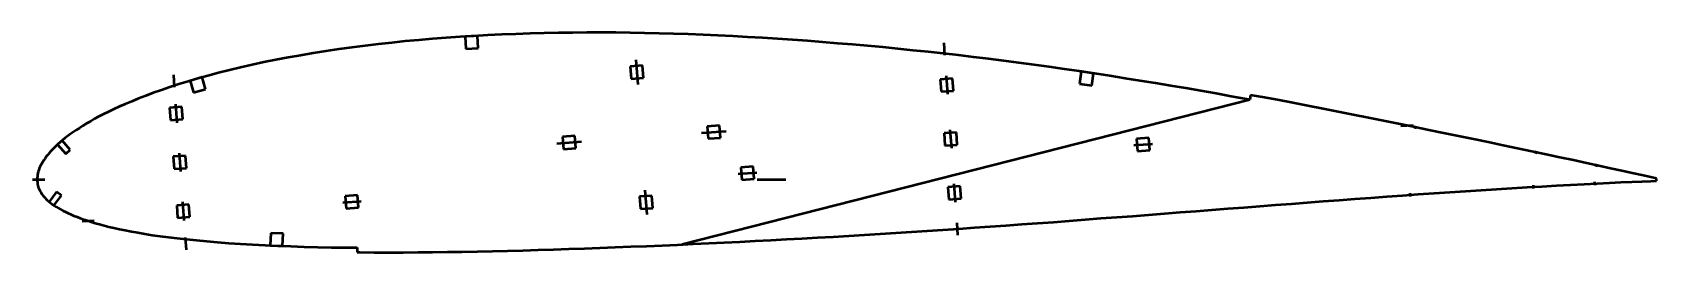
# Model space of a CAD drawing. Header units: metres. Extents: x -198 to 329, y -24 to 48.
import ezdxf

# ---------------------------------------------------------------- set-up
doc = ezdxf.new("R2010")
doc.units = ezdxf.units.M
for name, color, linetype, lineweight in [('FoilLayer', 1, 'Continuous', 50), ('StringerLayer', 1, 'Continuous', 50), ('SubLayer', 1, 'Continuous', 50)]:
    doc.layers.add(name, color=color, linetype=linetype, lineweight=lineweight)

msp = doc.modelspace()

# ---------------------------------------------------------------- linework, layer by layer
at = {"layer": 'FoilLayer'}
for p, q in [((-31.55, 47.42), (-36.14, 47.3)), ((-26.95, 47.51), (-31.55, 47.42)), ((-22.33, 47.57), (-26.95, 47.51)), ((-17.69, 47.6), (-22.33, 47.57)), ((-13.04, 47.61), (-17.69, 47.6)), ((-8.37, 47.6), (-13.04, 47.61)), ((-3.7, 47.54), (-8.37, 47.6)), ((0.99, 47.46), (-3.7, 47.54)), ((5.7, 47.35), (0.99, 47.46)), ((-98.18, 42.21), (-102.37, 41.59)), ((-93.94, 42.78), (-98.18, 42.21)), ((-89.66, 43.32), (-93.94, 42.78)), ((-85.34, 43.83), (-89.66, 43.32)), ((-80.99, 44.32), (-85.34, 43.83)), ((-76.62, 44.77), (-80.99, 44.32)), ((-72.21, 45.17), (-76.62, 44.77)), ((-67.78, 45.55), (-72.21, 45.17)), ((-63.32, 45.89), (-67.78, 45.55)), ((-58.84, 46.21), (-63.32, 45.89)), ((-54.34, 46.49), (-58.84, 46.21)), ((-49.82, 46.74), (-54.34, 46.49)), ((-45.28, 46.96), (-49.82, 46.74)), ((-40.72, 47.14), (-45.28, 46.96)), ((-36.14, 47.3), (-40.72, 47.14)), ((10.43, 47.22), (5.7, 47.35)), ((15.19, 47.06), (10.43, 47.22)), ((19.97, 46.87), (15.19, 47.06)), ((24.77, 46.65), (19.97, 46.87)), ((29.59, 46.41), (24.77, 46.65)), ((34.42, 46.15), (29.59, 46.41)), ((39.26, 45.86), (34.42, 46.15)), ((44.12, 45.56), (39.26, 45.86)), ((48.97, 45.25), (44.12, 45.56)), ((53.84, 44.9), (48.97, 45.25)), ((58.71, 44.52), (53.84, 44.9)), ((63.59, 44.11), (58.71, 44.52)), ((68.48, 43.7), (63.59, 44.11)), ((73.37, 43.27), (68.48, 43.7)), ((78.27, 42.83), (73.37, 43.27)), ((83.16, 42.36), (78.27, 42.83)), ((88.06, 41.85), (83.16, 42.36)), ((-126.33, 37.18), (-130.05, 36.31)), ((-122.52, 38), (-126.33, 37.18)), ((-118.62, 38.77), (-122.52, 38)), ((-114.65, 39.5), (-118.62, 38.77)), ((-110.61, 40.21), (-114.65, 39.5)), ((-106.51, 40.92), (-110.61, 40.21)), ((-102.37, 41.59), (-106.51, 40.92)), ((92.96, 41.33), (88.06, 41.85)), ((97.87, 40.78), (92.96, 41.33)), ((102.79, 40.24), (97.87, 40.78)), ((107.71, 39.68), (102.79, 40.24)), ((112.62, 39.09), (107.71, 39.68)), ((117.54, 38.47), (112.62, 39.09)), ((122.45, 37.81), (117.54, 38.47)), ((127.37, 37.14), (122.45, 37.81)), ((132.29, 36.47), (127.37, 37.14)), ((-147.11, 31.81), (-150.14, 30.88)), ((-143.94, 32.72), (-147.11, 31.81)), ((-140.65, 33.62), (-143.94, 32.72)), ((-137.22, 34.52), (-140.65, 33.62)), ((-133.69, 35.42), (-137.22, 34.52)), ((-130.05, 36.31), (-133.69, 35.42)), ((137.22, 35.78), (132.29, 36.47)), ((142.15, 35.08), (137.22, 35.78)), ((147.06, 34.34), (142.15, 35.08)), ((151.98, 33.57), (147.06, 34.34)), ((156.9, 32.78), (151.98, 33.57)), ((161.83, 31.99), (156.9, 32.78)), ((166.76, 31.21), (161.83, 31.99)), ((-160.85, 27.12), (-163.19, 26.21)), ((-158.38, 28.04), (-160.85, 27.12)), ((-155.77, 28.98), (-158.38, 28.04)), ((-153.02, 29.93), (-155.77, 28.98)), ((-150.14, 30.88), (-153.02, 29.93)), ((171.68, 30.41), (166.76, 31.21)), ((176.6, 29.58), (171.68, 30.41)), ((181.51, 28.71), (176.6, 29.58)), ((186.42, 27.83), (181.51, 28.71)), ((191.34, 26.94), (186.42, 27.83)), ((196.27, 26.05), (191.34, 26.94)), ((197.58, 27.34), (197.32, 25.87)), ((201.46, 26.66), (197.58, 27.34)), ((206.38, 25.77), (201.46, 26.66)), ((-174.54, 21.18), (-176.04, 20.39)), ((-172.93, 21.98), (-174.54, 21.18)), ((-171.22, 22.8), (-172.93, 21.98)), ((-169.4, 23.63), (-171.22, 22.8)), ((-167.46, 24.47), (-169.4, 23.63)), ((-165.39, 25.33), (-167.46, 24.47)), ((-163.19, 26.21), (-165.39, 25.33)), ((197.32, 25.87), (13.17, -21.01)), ((197.32, 25.87), (196.27, 26.05)), ((211.29, 24.84), (206.38, 25.77)), ((216.2, 23.87), (211.29, 24.84)), ((221.11, 22.9), (216.2, 23.87)), ((226.01, 21.92), (221.11, 22.9)), ((230.92, 20.96), (226.01, 21.92)), ((-183.4, 16), (-184.39, 15.34)), ((-182.35, 16.69), (-183.4, 16)), ((-181.23, 17.39), (-182.35, 16.69)), ((-180.04, 18.12), (-181.23, 17.39)), ((-178.79, 18.86), (-180.04, 18.12)), ((-177.46, 19.62), (-178.79, 18.86)), ((-176.04, 20.39), (-177.46, 19.62)), ((235.83, 20.02), (230.92, 20.96)), ((240.73, 19.05), (235.83, 20.02)), ((245.62, 18.06), (240.73, 19.05)), ((250.5, 17.05), (245.62, 18.06)), ((255.38, 16.04), (250.5, 17.05)), ((260.24, 15.05), (255.38, 16.04)), ((-189.92, 10.93), (-190.54, 10.33)), ((-189.26, 11.54), (-189.92, 10.93)), ((-188.57, 12.14), (-189.26, 11.54)), ((-187.83, 12.76), (-188.57, 12.14)), ((-187.04, 13.39), (-187.83, 12.76)), ((-186.21, 14.03), (-187.04, 13.39)), ((-185.33, 14.68), (-186.21, 14.03)), ((-184.39, 15.34), (-185.33, 14.68)), ((265.1, 14.07), (260.24, 15.05)), ((269.93, 13.08), (265.1, 14.07)), ((274.73, 12.08), (269.93, 13.08)), ((279.5, 11.06), (274.73, 12.08)), ((284.22, 10.06), (279.5, 11.06)), ((-194.24, 5.74), (-194.56, 5.18)), ((-193.88, 6.3), (-194.24, 5.74)), ((-193.5, 6.86), (-193.88, 6.3)), ((-193.09, 7.42), (-193.5, 6.86)), ((-192.65, 7.99), (-193.09, 7.42)), ((-192.17, 8.57), (-192.65, 7.99)), ((-191.66, 9.15), (-192.17, 8.57)), ((-191.12, 9.74), (-191.66, 9.15)), ((-190.54, 10.33), (-191.12, 9.74)), ((288.88, 9.08), (284.22, 10.06)), ((293.48, 8.13), (288.88, 9.08)), ((297.97, 7.19), (293.48, 8.13)), ((302.33, 6.26), (297.97, 7.19)), ((306.54, 5.34), (302.33, 6.26)), ((310.58, 4.46), (306.54, 5.34)), ((-196.06, 0.52), (-196.08, 0)), ((-196.08, 0), (-196.03, -0.41)), ((-196, 0.96), (-196.06, 0.52)), ((-195.92, 1.52), (-196, 0.96)), ((-195.83, 2.06), (-195.92, 1.52)), ((-195.71, 2.59), (-195.83, 2.06)), ((-195.56, 3.1), (-195.71, 2.59)), ((-195.37, 3.58), (-195.56, 3.1)), ((-195.14, 4.09), (-195.37, 3.58)), ((-194.87, 4.63), (-195.14, 4.09)), ((-194.56, 5.18), (-194.87, 4.63)), ((314.42, 3.63), (310.58, 4.46)), ((318.04, 2.86), (314.42, 3.63)), ((321.42, 2.11), (318.04, 2.86)), ((324.57, 1.42), (321.42, 2.11)), ((327.48, 0.79), (324.57, 1.42)), ((329.3, 0.4), (327.48, 0.79)), ((329.3, -0.4), (329.3, 0.4)), ((-196.03, -0.41), (-195.97, -0.94)), ((-195.97, -0.94), (-195.91, -1.44)), ((-195.91, -1.44), (-195.82, -1.94)), ((-195.82, -1.94), (-195.71, -2.41)), ((-195.71, -2.41), (-195.55, -2.89)), ((-195.55, -2.89), (-195.35, -3.37)), ((-195.35, -3.37), (-195.11, -3.83)), ((-195.11, -3.83), (-194.81, -4.31)), ((-194.81, -4.31), (-194.47, -4.78)), ((-194.47, -4.78), (-194.09, -5.26)), ((-194.09, -5.26), (-193.68, -5.73)), ((241.76, -5.49), (246.89, -5.11)), ((246.89, -5.11), (252.02, -4.75)), ((252.02, -4.75), (257.14, -4.41)), ((257.14, -4.41), (262.25, -4.06)), ((262.25, -4.06), (267.33, -3.72)), ((267.33, -3.72), (272.39, -3.38)), ((272.39, -3.38), (277.41, -3.06)), ((277.41, -3.06), (282.39, -2.75)), ((282.39, -2.75), (287.29, -2.45)), ((287.29, -2.45), (292.12, -2.19)), ((292.12, -2.19), (296.83, -1.93)), ((296.83, -1.93), (301.4, -1.68)), ((301.4, -1.68), (305.81, -1.44)), ((305.81, -1.44), (310.03, -1.23)), ((310.03, -1.23), (314.01, -1.05)), ((314.01, -1.05), (317.76, -0.88)), ((317.76, -0.88), (321.25, -0.72)), ((321.25, -0.72), (324.48, -0.58)), ((324.48, -0.58), (327.45, -0.47)), ((327.45, -0.47), (329.3, -0.4)), ((-193.68, -5.73), (-193.25, -6.2)), ((-193.25, -6.2), (-192.77, -6.65)), ((-192.77, -6.65), (-192.26, -7.11)), ((-192.26, -7.11), (-191.72, -7.55)), ((-191.72, -7.55), (-191.14, -7.99)), ((-191.14, -7.99), (-190.52, -8.41)), ((-190.52, -8.41), (-189.86, -8.84)), ((-189.86, -8.84), (-189.17, -9.26)), ((-189.17, -9.26), (-188.43, -9.67)), ((-188.43, -9.67), (-187.65, -10.08)), ((-187.65, -10.08), (-186.83, -10.49)), ((-186.83, -10.49), (-185.98, -10.9)), ((174.78, -10.58), (179.93, -10.18)), ((179.93, -10.18), (185.08, -9.79)), ((185.08, -9.79), (190.23, -9.41)), ((190.23, -9.41), (195.39, -9.04)), ((195.39, -9.04), (200.55, -8.64)), ((200.55, -8.64), (205.7, -8.22)), ((205.7, -8.22), (210.85, -7.81)), ((210.85, -7.81), (216.01, -7.42)), ((216.01, -7.42), (221.16, -7.03)), ((221.16, -7.03), (226.32, -6.67)), ((226.32, -6.67), (231.47, -6.28)), ((231.47, -6.28), (236.61, -5.88)), ((236.61, -5.88), (241.76, -5.49)), ((-185.98, -10.9), (-185.08, -11.3)), ((-185.08, -11.3), (-184.13, -11.7)), ((-184.13, -11.7), (-183.13, -12.1)), ((-183.13, -12.1), (-182.07, -12.5)), ((-182.07, -12.5), (-180.95, -12.89)), ((-180.95, -12.89), (-179.77, -13.29)), ((-179.77, -13.29), (-178.53, -13.69)), ((-178.53, -13.69), (-177.22, -14.08)), ((-177.22, -14.08), (-175.83, -14.48)), ((-175.83, -14.48), (-174.36, -14.87)), ((-174.36, -14.87), (-172.8, -15.26)), ((-172.8, -15.26), (-171.15, -15.65)), ((-171.15, -15.65), (-169.38, -16.03)), ((102.9, -15.93), (108.01, -15.55)), ((108.01, -15.55), (113.13, -15.17)), ((113.13, -15.17), (118.25, -14.82)), ((118.25, -14.82), (123.38, -14.48)), ((123.38, -14.48), (128.51, -14.13)), ((128.51, -14.13), (133.64, -13.75)), ((133.64, -13.75), (138.77, -13.34)), ((138.77, -13.34), (143.9, -12.94)), ((143.9, -12.94), (149.04, -12.55)), ((149.04, -12.55), (154.19, -12.18)), ((154.19, -12.18), (159.33, -11.81)), ((159.33, -11.81), (164.48, -11.42)), ((164.48, -11.42), (169.63, -11)), ((169.63, -11), (174.78, -10.58)), ((-169.38, -16.03), (-167.49, -16.41)), ((-167.49, -16.41), (-165.5, -16.81)), ((-165.5, -16.81), (-163.38, -17.19)), ((-163.38, -17.19), (-161.13, -17.58)), ((-161.13, -17.58), (-158.73, -17.96)), ((-158.73, -17.96), (-156.18, -18.32)), ((-156.18, -18.32), (-153.47, -18.67)), ((-153.47, -18.67), (-150.6, -19.01)), ((-150.6, -19.01), (-147.56, -19.33)), ((-147.56, -19.33), (-144.36, -19.66)), ((-144.36, -19.66), (-141.01, -19.99)), ((-141.01, -19.99), (-137.51, -20.3)), ((-137.51, -20.3), (-133.86, -20.58)), ((-133.86, -20.58), (-130.07, -20.83)), ((-130.07, -20.83), (-126.15, -21.04)), ((-126.15, -21.04), (-122.1, -21.23)), ((11.72, -21.08), (16.76, -20.85)), ((16.76, -20.85), (21.8, -20.62)), ((21.8, -20.62), (26.83, -20.38)), ((26.83, -20.38), (31.87, -20.14)), ((31.87, -20.14), (36.9, -19.88)), ((36.9, -19.88), (41.94, -19.61)), ((41.94, -19.61), (46.99, -19.33)), ((46.99, -19.33), (52.05, -19.04)), ((52.05, -19.04), (57.11, -18.77)), ((57.11, -18.77), (62.17, -18.49)), ((62.17, -18.49), (67.25, -18.2)), ((67.25, -18.2), (72.32, -17.88)), ((72.32, -17.88), (77.4, -17.55)), ((77.4, -17.55), (82.49, -17.22)), ((82.49, -17.22), (87.59, -16.91)), ((87.59, -16.91), (92.69, -16.6)), ((92.69, -16.6), (97.79, -16.28)), ((97.79, -16.28), (102.9, -15.93)), ((-122.1, -21.23), (-117.95, -21.43)), ((-117.95, -21.43), (-113.72, -21.61)), ((-113.72, -21.61), (-109.4, -21.77)), ((-109.4, -21.77), (-105, -21.88)), ((-105, -21.88), (-100.53, -21.96)), ((-100.53, -21.96), (-95.99, -22.01)), ((-95.99, -22.01), (-92.19, -22.04)), ((-92.19, -22.04), (-92.2, -23.54)), ((-92.2, -23.54), (-91.41, -23.54)), ((-91.41, -23.54), (-86.77, -23.58)), ((-86.77, -23.58), (-82.08, -23.6)), ((-82.08, -23.6), (-77.35, -23.59)), ((-77.35, -23.59), (-72.59, -23.55)), ((-72.59, -23.55), (-67.8, -23.49)), ((-67.8, -23.49), (-62.98, -23.42)), ((-62.98, -23.42), (-58.13, -23.35)), ((-58.13, -23.35), (-53.25, -23.28)), ((-53.25, -23.28), (-48.35, -23.18)), ((-48.35, -23.18), (-43.43, -23.06)), ((-43.43, -23.06), (-38.49, -22.93)), ((-38.49, -22.93), (-33.53, -22.78)), ((-33.53, -22.78), (-28.55, -22.62)), ((-28.55, -22.62), (-23.55, -22.46)), ((-23.55, -22.46), (-18.54, -22.29)), ((-18.54, -22.29), (-13.52, -22.11)), ((-13.52, -22.11), (-8.49, -21.92)), ((-8.49, -21.92), (-3.44, -21.72)), ((-3.44, -21.72), (1.61, -21.52)), ((1.61, -21.52), (6.66, -21.3)), ((6.66, -21.3), (11.72, -21.08))]:
    msp.add_line(p, q, dxfattribs=at)
at = {"layer": 'StringerLayer'}
for p, q in [((-53.23, 46.56), (-57.22, 46.31)), ((-57.22, 46.31), (-56.97, 42.32)), ((-56.97, 42.32), (-52.98, 42.57)), ((-52.98, 42.57), (-53.23, 46.56)), ((-142.55, 33.12), (-146.4, 32.02)), ((-146.4, 32.02), (-145.29, 28.17)), ((-141.44, 29.28), (-142.55, 33.12)), ((142.69, 35), (142.09, 31.04)), ((146.65, 34.4), (142.69, 35)), ((146.05, 30.44), (146.65, 34.4)), ((-145.29, 28.17), (-141.44, 29.28)), ((142.09, 31.04), (146.05, 30.44)), ((-187.94, 12.7), (-189.44, 11.38)), ((-189.44, 11.38), (-186.81, 8.37)), ((-185.31, 9.68), (-187.94, 12.7)), ((-186.81, 8.37), (-185.31, 9.68)), ((-189.8, -3.99), (-192.21, -7.18)), ((-190.61, -8.39), (-188.2, -5.19)), ((-188.2, -5.19), (-189.8, -3.99)), ((-192.21, -7.18), (-190.61, -8.39)), ((-120.29, -17.31), (-120.48, -21.31)), ((-116.29, -17.5), (-120.29, -17.31)), ((-116.48, -21.49), (-116.29, -17.5)), ((-120.48, -21.31), (-116.48, -21.49))]:
    msp.add_line(p, q, dxfattribs=at)
at = {"layer": 'SubLayer'}
for p, q in [((98.05, 44.25), (98.34, 40.26)), ((0.33, 36.91), (-3.66, 36.62)), ((-1.81, 38.76), (-1.23, 30.78)), ((0.62, 32.92), (0.33, 36.91)), ((-151.85, 33.94), (-151.56, 29.95)), ((-3.66, 36.62), (-3.37, 32.63)), ((-3.37, 32.63), (0.62, 32.92)), ((100.89, 32.75), (96.9, 32.46)), ((96.9, 32.46), (97.19, 28.47)), ((98.82, 33.61), (99.26, 27.62)), ((101.18, 28.76), (100.89, 32.75)), ((97.19, 28.47), (101.18, 28.76)), ((-149.09, 23.53), (-153.08, 23.24)), ((-153.08, 23.24), (-152.8, 19.26)), ((-151.16, 24.39), (-150.73, 18.4)), ((-148.81, 19.54), (-149.09, 23.53)), ((-152.8, 19.26), (-148.81, 19.54)), ((25.33, 17.53), (21.34, 17.24)), ((21.34, 17.24), (21.63, 13.25)), ((25.62, 13.54), (25.33, 17.53)), ((100.08, 16.14), (100.52, 10.16)), ((246.31, 17.36), (250.3, 17.65)), ((251, 16.44), (251.21, 17.42)), ((-27.47, 11.71), (-19.49, 12.29)), ((-21.63, 14.14), (-25.62, 13.85)), ((-25.62, 13.85), (-25.33, 9.86)), ((-21.34, 10.15), (-21.63, 14.14)), ((19.49, 15.1), (27.47, 15.68)), ((21.63, 13.25), (25.62, 13.54)), ((102.15, 15.29), (98.16, 15)), ((98.16, 15), (98.45, 11.01)), ((98.45, 11.01), (102.44, 11.3)), ((102.44, 11.3), (102.15, 15.29)), ((159.75, 11.11), (165.73, 11.55)), ((164.59, 13.47), (160.6, 13.18)), ((160.6, 13.18), (160.89, 9.19)), ((164.88, 9.48), (164.59, 13.47)), ((-147.95, 7.71), (-151.94, 7.42)), ((-151.94, 7.42), (-151.65, 3.43)), ((-150.02, 8.56), (-149.59, 2.58)), ((-147.66, 3.72), (-147.95, 7.71)), ((-25.33, 9.86), (-21.34, 10.15)), ((160.89, 9.19), (164.88, 9.48)), ((290.17, 8.31), (290.39, 9.28)), ((-197.58, 0), (-193.58, 0)), ((-151.65, 3.43), (-147.66, 3.72)), ((31.4, 1.85), (37.39, 2.28)), ((36.25, 4.21), (32.26, 3.92)), ((32.26, 3.92), (32.55, -0.07)), ((32.55, -0.07), (36.54, 0.22)), ((36.54, 0.22), (36.25, 4.21)), ((37.52, 0), (46.78, 0)), ((309.72, 4.14), (309.95, 5.11)), ((-92.1, -5.06), (-96.09, -5.35)), ((-91.81, -9.05), (-92.1, -5.06)), ((3.37, -5.24), (-0.62, -5.52)), ((1.81, -11.36), (1.23, -3.39)), ((3.66, -9.23), (3.37, -5.24)), ((103.41, -2.18), (99.42, -2.47)), ((99.42, -2.47), (99.71, -6.46)), ((101.34, -1.33), (101.78, -7.31)), ((103.7, -6.17), (103.41, -2.18)), ((249.48, -5.43), (249.42, -4.43)), ((289.39, -2.84), (289.34, -1.84)), ((309.37, -1.76), (309.31, -0.76)), ((-146.81, -8.11), (-150.8, -8.4)), ((-150.8, -8.4), (-150.51, -12.39)), ((-148.88, -7.26), (-148.45, -13.24)), ((-146.52, -12.1), (-146.81, -8.11)), ((-96.94, -7.41), (-90.96, -6.98)), ((-96.09, -5.35), (-95.8, -9.33)), ((-95.8, -9.33), (-91.81, -9.05)), ((-0.62, -5.52), (-0.33, -9.51)), ((-0.33, -9.51), (3.66, -9.23)), ((99.71, -6.46), (103.7, -6.17)), ((-181.51, -13.52), (-177.52, -13.23)), ((-150.51, -12.39), (-146.52, -12.1)), ((102.26, -13.97), (102.54, -17.96)), ((-148.04, -18.8), (-147.76, -22.79))]:
    msp.add_line(p, q, dxfattribs=at)

doc.saveas('drawing.dxf')
